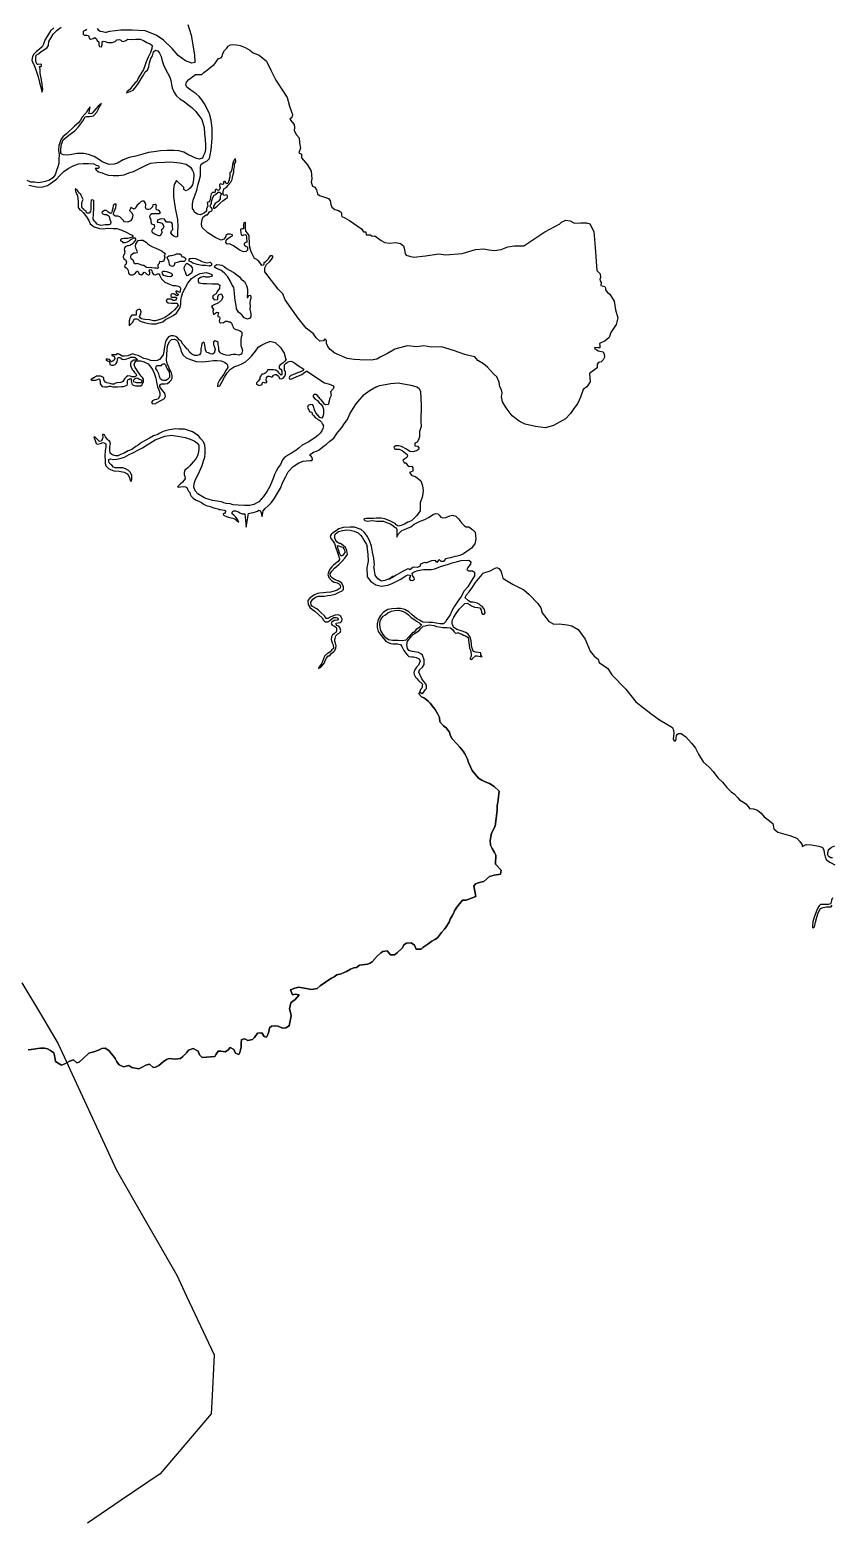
# Model space of a CAD drawing. Extents: x 283583 to 658922, y 889284 to 1241133.
# Drawn here: x 367761 to 376217, y 1097764 to 1113501 of the extents above; entities that cross this region are included whole.
import ezdxf

# ---------------------------------------------------------------- set-up
doc = ezdxf.new("R2010")
doc.units = 0
doc.header["$MEASUREMENT"] = 0
for name, color, linetype in [('138 kV', 174, 'Continuous'), ('GUANACASTE', 7, 'Continuous'), ('PUNTARENAS', 7, 'Continuous')]:
    doc.layers.add(name, color=color, linetype=linetype)

msp = doc.modelspace()

# ---------------------------------------------------------------- linework, layer by layer
at = {"layer": '138 kV'}
msp.add_lwpolyline([(367675, 1103459), (367882, 1103112), (368058, 1102816), (368546, 1101757), (368669, 1101491), (368824, 1101221), (369005, 1100906), (369309, 1100376), (369413, 1100157), (369705, 1099539), (369679, 1099039), (369670, 1098915), (369133, 1098284), (368724, 1098007), (368368, 1097763)], dxfattribs=at)
at = {"layer": 'GUANACASTE', "color": 241, "ltscale": 0.8}
for points in [[(368363, 1113506), (368346, 1113496), (368327, 1113489), (368321, 1113479), (368321, 1113455), (368334, 1113447), (368363, 1113447), (368378, 1113443), (368384, 1113430), (368386, 1113413), (368399, 1113405), (368427, 1113411), (368444, 1113421), (368454, 1113415), (368463, 1113407), (368465, 1113392), (368475, 1113381), (368484, 1113379), (368488, 1113368), (368488, 1113339), (368494, 1113326), (368516, 1113324), (368522, 1113345), (368524, 1113375), (368532, 1113383), (368554, 1113379), (368583, 1113370), (368611, 1113370), (368630, 1113368), (368660, 1113379), (368676, 1113396), (368706, 1113400), (368719, 1113392), (368729, 1113383), (368746, 1113379), (368772, 1113391), (368793, 1113404), (368833, 1113400), (368873, 1113404), (368907, 1113404), (368923, 1113405), (368957, 1113390), (368995, 1113367), (369033, 1113352), (369050, 1113337), (369048, 1113306), (369031, 1113263), (369008, 1113215), (368986, 1113166), (368972, 1113121), (368959, 1113085), (368931, 1113037), (368904, 1112992), (368887, 1112958), (368866, 1112939), (368832, 1112899), (368813, 1112874), (368785, 1112853), (368781, 1112838), (368817, 1112851), (368849, 1112865), (368882, 1112903), (368912, 1112950), (368938, 1112992), (368959, 1113024), (368976, 1113058), (369001, 1113077), (369016, 1113111), (369022, 1113153), (369037, 1113198), (369052, 1113229), (369065, 1113269), (369086, 1113286), (369109, 1113280), (369128, 1113255), (369143, 1113221), (369154, 1113176), (369168, 1113132), (369192, 1113089), (369213, 1113049), (369236, 1113003), (369247, 1112967), (369253, 1112924), (369259, 1112890), (369278, 1112850), (369304, 1112810), (369340, 1112774), (369388, 1112746), (369426, 1112715), (369469, 1112683), (369507, 1112645), (369543, 1112598), (369572, 1112558), (369599, 1112474), (369603, 1112406), (369609, 1112347), (369613, 1112290), (369611, 1112245), (369605, 1112205), (369592, 1112176), (369579, 1112148), (369547, 1112140), (369516, 1112144), (369480, 1112165), (369425, 1112188), (369385, 1112214), (369330, 1112225), (369277, 1112229), (369209, 1112229), (369139, 1112227), (369067, 1112216), (369012, 1112208), (368953, 1112191), (368876, 1112172), (368807, 1112155), (368745, 1112132), (368686, 1112098), (368650, 1112085), (368595, 1112083), (368569, 1112092), (368524, 1112110), (368496, 1112131), (368437, 1112167), (368380, 1112188), (368329, 1112197), (368257, 1112197), (368204, 1112189), (368156, 1112182), (368113, 1112184), (368086, 1112199), (368086, 1112244), (368094, 1112297), (368113, 1112341), (368173, 1112390), (368234, 1112436), (368274, 1112478), (368315, 1112536), (368344, 1112584), (368357, 1112588), (368389, 1112588), (368431, 1112597), (368465, 1112635), (368493, 1112682), (368516, 1112724), (368480, 1112698), (368455, 1112669), (368435, 1112643), (368419, 1112624), (368402, 1112618), (368383, 1112620), (368391, 1112648), (368397, 1112692), (368368, 1112656), (368357, 1112631), (368340, 1112612), (368313, 1112580), (368296, 1112550), (368272, 1112523), (368230, 1112487), (368152, 1112409), (368107, 1112373), (368086, 1112341), (368073, 1112301), (368065, 1112282), (368063, 1112233), (368069, 1112187), (368065, 1112140), (368065, 1112093), (368056, 1112057), (368043, 1112019), (368027, 1111974), (368004, 1111942), (367968, 1111919), (367921, 1111904), (367892, 1111896), (367856, 1111889), (367809, 1111896), (367771, 1111898), (367733, 1111913)], [(368012, 1113523), (367980, 1113492), (367948, 1113437), (367923, 1113399), (367906, 1113352), (367891, 1113322), (367863, 1113297), (367830, 1113272), (367804, 1113244), (367787, 1113221), (367781, 1113183), (367790, 1113163), (367809, 1113120), (367826, 1113070), (367849, 1113006), (367864, 1112947), (367879, 1112885), (367892, 1112845), (367898, 1112873), (367892, 1112928), (367885, 1112974), (367871, 1113046), (367871, 1113086), (367864, 1113114), (367879, 1113114), (367883, 1113127), (367883, 1113137), (367873, 1113139), (367850, 1113137), (367837, 1113137), (367828, 1113158), (367824, 1113180), (367824, 1113209), (367826, 1113235), (367852, 1113249), (367881, 1113273), (367915, 1113294), (367943, 1113317), (367956, 1113338), (367962, 1113378), (367981, 1113414), (368007, 1113455), (368047, 1113497), (368091, 1113531)], [(369427, 1113559), (369461, 1113445), (369495, 1113237), (369501, 1113157), (369469, 1113151), (369401, 1113174), (369323, 1113233), (369262, 1113305), (369169, 1113394), (369092, 1113447), (368975, 1113492), (368840, 1113499), (368721, 1113499), (368601, 1113484), (368563, 1113472), (368555, 1113475), (368525, 1113482), (368502, 1113484), (368489, 1113494), (368474, 1113516)], [(367750, 1111864), (367799, 1111855), (367847, 1111845), (367898, 1111847), (367947, 1111862), (367979, 1111883), (368002, 1111900), (368044, 1111931), (368072, 1111963), (368118, 1112010), (368165, 1112039), (368216, 1112069), (368273, 1112088), (368324, 1112094), (368379, 1112094), (368436, 1112088), (368459, 1112075), (368483, 1112067), (368490, 1112053), (368488, 1112049), (368486, 1112040), (368462, 1112042), (368450, 1112042), (368460, 1112025), (368484, 1112004), (368524, 1111993), (368553, 1111981), (368589, 1111970), (368640, 1111968), (368700, 1111968), (368755, 1111974), (368805, 1111993), (368854, 1112010), (368894, 1112029), (368939, 1112052), (368985, 1112076), (369032, 1112095), (369098, 1112105), (369184, 1112107), (369246, 1112111), (369343, 1112101), (369409, 1112086), (369453, 1112054), (369476, 1112018), (369485, 1111999), (369489, 1111965), (369487, 1111921), (369476, 1111868), (369455, 1111838), (369440, 1111825), (369433, 1111818), (369407, 1111805), (369382, 1111820), (369382, 1111839), (369308, 1111913), (369283, 1111871), (369275, 1111824), (369276, 1111740), (369291, 1111621), (369316, 1111503), (369322, 1111426), (369318, 1111374), (369318, 1111323), (369301, 1111316), (369280, 1111328), (369261, 1111340), (369248, 1111363), (369253, 1111382), (369267, 1111397), (369265, 1111431), (369263, 1111452), (369253, 1111471), (369240, 1111475), (369202, 1111473), (369181, 1111507), (369149, 1111511), (369111, 1111499), (369102, 1111475), (369130, 1111471), (369151, 1111465), (369166, 1111448), (369174, 1111427), (369162, 1111403), (369145, 1111389), (369157, 1111369), (369134, 1111331), (369121, 1111331), (369092, 1111342), (369077, 1111350), (369060, 1111359), (369049, 1111370), (369049, 1111389), (369058, 1111406), (369071, 1111416), (369077, 1111429), (369075, 1111446), (369064, 1111448), (369045, 1111452), (369041, 1111475), (369041, 1111497), (369030, 1111522), (369024, 1111539), (369035, 1111558), (369047, 1111566), (369124, 1111566), (369136, 1111577), (369128, 1111590), (369113, 1111600), (369098, 1111605), (369092, 1111613), (369092, 1111636), (369096, 1111649), (369090, 1111662), (369077, 1111662), (369058, 1111657), (369054, 1111636), (369039, 1111624), (369028, 1111611), (369014, 1111609), (369001, 1111607), (368988, 1111611), (368980, 1111632), (368982, 1111655), (368982, 1111668), (368973, 1111685), (368965, 1111696), (368948, 1111696), (368935, 1111691), (368914, 1111670), (368893, 1111653), (368880, 1111636), (368870, 1111622), (368861, 1111613), (368840, 1111624), (368825, 1111628), (368821, 1111620), (368812, 1111598), (368831, 1111575), (368846, 1111552), (368842, 1111526), (368836, 1111505), (368823, 1111488), (368793, 1111476), (368759, 1111480), (368749, 1111493), (368723, 1111516), (368709, 1111531), (368687, 1111539), (368662, 1111539), (368647, 1111548), (368641, 1111558), (368649, 1111586), (368660, 1111611), (368666, 1111628), (368669, 1111651), (368669, 1111666), (368658, 1111666), (368639, 1111649), (368637, 1111624), (368628, 1111599), (368624, 1111584), (368622, 1111569), (368609, 1111567), (368594, 1111575), (368584, 1111584), (368567, 1111597), (368546, 1111597), (368520, 1111580), (368524, 1111565), (368546, 1111556), (368569, 1111556), (368586, 1111546), (368596, 1111535), (368605, 1111503), (368615, 1111478), (368609, 1111453), (368594, 1111448), (368573, 1111448), (368554, 1111446), (368533, 1111442), (368507, 1111438), (368469, 1111453), (368455, 1111470), (368442, 1111487), (368429, 1111508), (368434, 1111618), (368434, 1111698), (368423, 1111709), (368408, 1111707), (368404, 1111671), (368402, 1111639), (368404, 1111609), (368400, 1111586), (368387, 1111571), (368364, 1111569), (368353, 1111582), (368349, 1111590), (368340, 1111597), (368330, 1111609), (368317, 1111620), (368309, 1111635), (368309, 1111667), (368313, 1111694), (368321, 1111713), (368313, 1111734), (368302, 1111756), (368298, 1111768), (368274, 1111788), (368265, 1111805), (368246, 1111822), (368240, 1111827), (368244, 1111786), (368263, 1111757), (368267, 1111723), (368270, 1111691), (368269, 1111630), (368286, 1111604), (368303, 1111598), (368324, 1111575), (368358, 1111530), (368384, 1111494), (368398, 1111456), (368439, 1111424), (368494, 1111407), (368534, 1111405), (368583, 1111413), (368640, 1111409), (368676, 1111409), (368729, 1111392), (368784, 1111367), (368815, 1111350), (368840, 1111338), (368846, 1111327), (368842, 1111317), (368791, 1111304), (368772, 1111302), (368753, 1111304), (368738, 1111298), (368725, 1111298), (368715, 1111289), (368717, 1111279), (368736, 1111270), (368738, 1111262), (368766, 1111260), (368789, 1111266), (368804, 1111275), (368810, 1111283), (368829, 1111296), (368846, 1111302), (368854, 1111310), (368867, 1111310), (368874, 1111300), (368874, 1111285), (368857, 1111264), (368848, 1111251), (368833, 1111241), (368816, 1111230), (368801, 1111224), (368789, 1111224), (368776, 1111217), (368770, 1111217), (368757, 1111205), (368755, 1111188), (368761, 1111162), (368759, 1111148), (368757, 1111139), (368746, 1111126), (368744, 1111109), (368751, 1111090), (368772, 1111073), (368778, 1111052), (368774, 1111029), (368761, 1111021), (368759, 1111006), (368786, 1110987), (368796, 1110967), (368802, 1110945), (368809, 1110926), (368821, 1110918), (368847, 1110920), (368868, 1110930), (368885, 1110952), (368887, 1110958), (368900, 1110958), (368912, 1110928), (368934, 1110920), (368950, 1110930), (368967, 1110947), (368980, 1110941), (368995, 1110926), (369006, 1110920), (369016, 1110918), (369022, 1110922), (369025, 1110930), (369025, 1110943), (369020, 1110962), (369025, 1110971), (369037, 1110975), (369048, 1110964), (369050, 1110943), (369065, 1110922), (369084, 1110920), (369101, 1110928), (369107, 1110934), (369120, 1110930), (369130, 1110913), (369149, 1110877), (369173, 1110852), (369183, 1110843), (369234, 1110820), (369268, 1110809), (369295, 1110807), (369310, 1110803), (369336, 1110797), (369344, 1110786), (369350, 1110771), (369346, 1110748), (369342, 1110733), (369327, 1110742), (369314, 1110746), (369300, 1110746), (369304, 1110731), (369319, 1110720), (369323, 1110714), (369319, 1110701), (369310, 1110699), (369301, 1110705), (369286, 1110715), (369275, 1110719), (369263, 1110719), (369254, 1110715), (369246, 1110709), (369246, 1110690), (369258, 1110686), (369298, 1110686), (369305, 1110677), (369305, 1110669), (369296, 1110654), (369286, 1110650), (369271, 1110650), (369250, 1110662), (369207, 1110662), (369201, 1110652), (369197, 1110641), (369218, 1110624), (369252, 1110622), (369290, 1110620), (369309, 1110620), (369322, 1110607), (369324, 1110595), (369311, 1110578), (369284, 1110550), (369252, 1110523), (369224, 1110499), (369184, 1110470), (369152, 1110455), (369120, 1110444), (369084, 1110436), (369065, 1110434), (369021, 1110444), (368974, 1110449), (368938, 1110457), (368928, 1110462), (368915, 1110481), (368922, 1110498), (368931, 1110508), (368931, 1110508), (368932, 1110511), (368934, 1110529), (368928, 1110550), (368913, 1110557), (368909, 1110556), (368909, 1110555), (368909, 1110556), (368894, 1110550), (368881, 1110538), (368881, 1110517), (368883, 1110495), (368850, 1110495), (368835, 1110493), (368818, 1110474), (368814, 1110460), (368807, 1110434), (368809, 1110404), (368807, 1110383), (368824, 1110398), (368843, 1110417), (368858, 1110443), (368862, 1110451), (368871, 1110455), (368888, 1110455), (368900, 1110451), (368913, 1110438), (368934, 1110428), (368968, 1110419), (369015, 1110406), (369042, 1110402), (369091, 1110402), (369123, 1110413), (369161, 1110423), (369192, 1110449), (369241, 1110472), (369271, 1110491), (369305, 1110516), (369324, 1110544), (369345, 1110575), (369351, 1110609), (369353, 1110647), (369360, 1110688), (369373, 1110732), (369396, 1110779), (369426, 1110832), (369466, 1110880), (369506, 1110910), (369555, 1110935), (369620, 1110944), (369655, 1110934), (369679, 1110923), (369681, 1110904), (369647, 1110896), (369617, 1110896), (369595, 1110902), (369560, 1110892), (369536, 1110873), (369533, 1110854), (369543, 1110837), (369583, 1110828), (369626, 1110830), (369683, 1110826), (369717, 1110826), (369742, 1110824), (369763, 1110811), (369759, 1110777), (369738, 1110752), (369725, 1110720), (369693, 1110703), (369685, 1110682), (369704, 1110657), (369742, 1110661), (369742, 1110688), (369753, 1110712), (369779, 1110718), (369793, 1110686), (369782, 1110654), (369748, 1110623), (369695, 1110599), (369674, 1110585), (369695, 1110555), (369690, 1110532), (369697, 1110500), (369721, 1110519), (369735, 1110527), (369750, 1110521), (369742, 1110494), (369742, 1110481), (369761, 1110477), (369763, 1110462), (369758, 1110445), (369758, 1110442), (369757, 1110434), (369759, 1110420), (369771, 1110415), (369801, 1110419), (369824, 1110430), (369841, 1110430), (369856, 1110426), (369871, 1110424), (369881, 1110417), (369890, 1110405), (369892, 1110392), (369900, 1110377), (369905, 1110364), (369919, 1110352), (369932, 1110345), (369949, 1110339), (369977, 1110330), (369991, 1110320), (369996, 1110307), (369996, 1110282), (369987, 1110263), (369985, 1110239), (369985, 1110174), (369996, 1110146), (370002, 1110121), (369995, 1110095), (369987, 1110083), (369962, 1110072), (369930, 1110081), (369904, 1110081), (369879, 1110076), (369860, 1110070), (369830, 1110074), (369805, 1110081), (369777, 1110091), (369767, 1110100), (369754, 1110121), (369752, 1110155), (369748, 1110168), (369744, 1110189), (369744, 1110208), (369731, 1110218), (369714, 1110223), (369697, 1110214), (369695, 1110187), (369708, 1110159), (369714, 1110132), (369705, 1110094), (369686, 1110085), (369665, 1110087), (369642, 1110096), (369627, 1110102), (369612, 1110125), (369610, 1110157), (369606, 1110180), (369600, 1110199), (369587, 1110210), (369572, 1110197), (369570, 1110172), (369564, 1110142), (369564, 1110108), (369559, 1110094), (369549, 1110077), (369525, 1110068), (369496, 1110070), (369468, 1110083), (369443, 1110104), (369428, 1110132), (369415, 1110140), (369394, 1110168), (369373, 1110189), (369354, 1110219), (369335, 1110236), (369320, 1110253), (369299, 1110270), (369274, 1110278), (369248, 1110276), (369221, 1110268), (369204, 1110240), (369191, 1110217), (369181, 1110162), (369172, 1110113), (369166, 1110075), (369127, 1110028), (369104, 1110018), (369077, 1110014), (369036, 1110018), (368996, 1110031), (368962, 1110039), (368924, 1110060), (368903, 1110069), (368869, 1110075), (368852, 1110082), (368844, 1110086), (368818, 1110075), (368793, 1110067), (368759, 1110063), (368732, 1110063), (368706, 1110080), (368691, 1110088), (368679, 1110086), (368670, 1110075), (368649, 1110078), (368635, 1110077), (368625, 1110079), (368625, 1110070), (368646, 1110062), (368654, 1110055), (368656, 1110038), (368650, 1110026), (368642, 1110015), (368631, 1110009), (368623, 1110002), (368614, 1110011), (368601, 1110026), (368582, 1110032), (368576, 1110032), (368565, 1110030), (368561, 1110024), (368570, 1110019), (368580, 1110015), (368595, 1110005), (368601, 1110000), (368604, 1109990), (368603, 1109975), (368623, 1109966), (368639, 1109969), (368661, 1109973), (368671, 1109985), (368682, 1110004), (368686, 1110024), (368686, 1110038), (368695, 1110049), (368705, 1110049), (368716, 1110045), (368724, 1110036), (368733, 1110030), (368756, 1110028), (368783, 1110034), (368800, 1110040), (368815, 1110045), (368822, 1110051), (368860, 1110051), (368872, 1110049), (368889, 1110036), (368891, 1110023), (368875, 1110021), (368855, 1110019), (368839, 1110009), (368826, 1109998), (368822, 1109983), (368822, 1109964), (368828, 1109945), (368838, 1109922), (368849, 1109913), (368864, 1109890), (368881, 1109873), (368885, 1109860), (368879, 1109850), (368862, 1109846), (368836, 1109846), (368821, 1109850), (368792, 1109854), (368777, 1109841), (368758, 1109822), (368741, 1109797), (368720, 1109784), (368677, 1109780), (368658, 1109776), (368650, 1109767), (368629, 1109767), (368608, 1109774), (368591, 1109778), (368572, 1109780), (368557, 1109789), (368546, 1109801), (368542, 1109808), (368542, 1109827), (368536, 1109839), (368523, 1109846), (368510, 1109850), (368464, 1109850), (368451, 1109846), (368434, 1109833), (368419, 1109823), (368402, 1109821), (368411, 1109810), (368438, 1109808), (368451, 1109808), (368472, 1109816), (368482, 1109819), (368490, 1109822), (368496, 1109819), (368501, 1109800), (368503, 1109771), (368509, 1109760), (368524, 1109743), (368551, 1109739), (368579, 1109741), (368596, 1109745), (368611, 1109745), (368634, 1109741), (368683, 1109741), (368725, 1109743), (368748, 1109743), (368786, 1109756), (368791, 1109770), (368791, 1109798), (368795, 1109813), (368806, 1109821), (368818, 1109828), (368827, 1109823), (368827, 1109800), (368837, 1109770), (368848, 1109756), (368873, 1109751), (368930, 1109751), (368943, 1109760), (368949, 1109775), (368958, 1109789), (368958, 1109819), (368949, 1109836), (368933, 1109853), (368914, 1109880), (368899, 1109902), (368890, 1109919), (368871, 1109942), (368861, 1109972), (368867, 1109997), (368882, 1110014), (368928, 1110014), (368967, 1110003), (369009, 1109980), (369036, 1109948), (369053, 1109923), (369072, 1109885), (369087, 1109829), (369096, 1109789), (369106, 1109741), (369119, 1109707), (369129, 1109677), (369129, 1109645), (369114, 1109614), (369097, 1109605), (369076, 1109601), (369053, 1109592), (369042, 1109573), (369053, 1109561), (369089, 1109563), (369097, 1109569), (369150, 1109599), (369180, 1109616), (369191, 1109637), (369182, 1109673), (369163, 1109696), (369150, 1109715), (369140, 1109726), (369129, 1109741), (369131, 1109760), (369148, 1109770), (369184, 1109770), (369210, 1109774), (369231, 1109791), (369250, 1109810), (369261, 1109829), (369261, 1109857), (369252, 1109886), (369235, 1109920), (369221, 1109952), (369208, 1109986), (369201, 1110019), (369203, 1110076), (369207, 1110135), (369215, 1110182), (369235, 1110222), (369254, 1110239), (369281, 1110241), (369302, 1110235), (369321, 1110216), (369336, 1110177), (369349, 1110144), (369355, 1110110), (369376, 1110072), (369408, 1110046), (369463, 1110023), (369514, 1110008), (369582, 1110004), (369645, 1110010), (369698, 1110018), (369734, 1110016), (369778, 1110014), (369814, 1109999), (369836, 1109980), (369844, 1109967), (369848, 1109942), (369827, 1109912), (369804, 1109872), (369787, 1109849), (369761, 1109811), (369742, 1109773), (369740, 1109743), (369763, 1109749), (369785, 1109788), (369812, 1109840), (369842, 1109887), (369876, 1109927), (369916, 1109955), (369958, 1109963), (370001, 1109984), (370035, 1110003), (370064, 1110031), (370096, 1110062), (370126, 1110098), (370151, 1110130), (370168, 1110156), (370202, 1110179), (370251, 1110202), (370289, 1110217), (370290, 1110219), (370347, 1110205), (370402, 1110154), (370440, 1110095), (370457, 1110028), (370462, 1110026), (370449, 1110011), (370426, 1109990), (370399, 1109971), (370388, 1109956), (370390, 1109937), (370407, 1109925), (370416, 1109908), (370418, 1109891), (370418, 1109872), (370409, 1109863), (370396, 1109876), (370377, 1109899), (370352, 1109916), (370329, 1109918), (370280, 1109918), (370272, 1109927), (370265, 1109916), (370255, 1109895), (370236, 1109880), (370221, 1109872), (370204, 1109872), (370197, 1109859), (370183, 1109840), (370183, 1109823), (370166, 1109798), (370149, 1109781), (370149, 1109766), (370170, 1109758), (370178, 1109755), (370208, 1109764), (370210, 1109777), (370221, 1109787), (370229, 1109785), (370248, 1109783), (370263, 1109787), (370252, 1109806), (370255, 1109842), (370269, 1109851), (370282, 1109851), (370305, 1109844), (370318, 1109844), (370329, 1109861), (370346, 1109870), (370360, 1109870), (370382, 1109851), (370392, 1109827), (370413, 1109823), (370432, 1109829), (370449, 1109850), (370454, 1109872), (370456, 1109895), (370443, 1109920), (370445, 1109946), (370445, 1109971), (370462, 1109988), (370477, 1110001), (370494, 1110007), (370511, 1110009), (370538, 1109999), (370583, 1109969), (370650, 1109924), (370640, 1109910), (370612, 1109897), (370581, 1109888), (370557, 1109878), (370532, 1109867), (370511, 1109857), (370498, 1109844), (370494, 1109833), (370496, 1109825), (370513, 1109819), (370566, 1109844), (370627, 1109871), (370659, 1109895), (370676, 1109905), (370679, 1109906), (370729, 1109873), (370826, 1109805), (370866, 1109780), (370919, 1109767), (370962, 1109751), (370966, 1109738), (370959, 1109717), (370930, 1109687), (370936, 1109647), (370918, 1109614), (370915, 1109588), (370908, 1109564), (370910, 1109557), (370906, 1109554), (370881, 1109549), (370868, 1109556), (370853, 1109577), (370830, 1109602), (370820, 1109613), (370805, 1109632), (370792, 1109647), (370775, 1109658), (370756, 1109658), (370748, 1109649), (370748, 1109634), (370769, 1109609), (370791, 1109595), (370810, 1109572), (370825, 1109559), (370844, 1109536), (370854, 1109504), (370856, 1109457), (370850, 1109426), (370837, 1109409), (370818, 1109415), (370797, 1109441), (370774, 1109466), (370761, 1109498), (370751, 1109532), (370742, 1109549), (370717, 1109553), (370694, 1109544), (370687, 1109525), (370698, 1109500), (370713, 1109477), (370734, 1109472), (370738, 1109451), (370749, 1109436), (370770, 1109413), (370795, 1109398), (370816, 1109383), (370833, 1109366), (370846, 1109347), (370854, 1109328), (370850, 1109301), (370839, 1109275), (370822, 1109250), (370795, 1109227), (370763, 1109201), (370693, 1109157), (370632, 1109123), (370598, 1109098), (370564, 1109068), (370517, 1109039), (370486, 1109022), (370443, 1108994), (370424, 1108969), (370401, 1108922), (370378, 1108888), (370358, 1108850), (370339, 1108816), (370327, 1108785), (370315, 1108748), (370290, 1108688), (370262, 1108640), (370224, 1108585), (370200, 1108557), (370173, 1108526), (370122, 1108498), (370081, 1108489), (370022, 1108487), (369958, 1108493), (369905, 1108497), (369871, 1108506), (369829, 1108510), (369804, 1108518), (369782, 1108529), (369736, 1108535), (369685, 1108542), (369641, 1108555), (369614, 1108564), (369595, 1108573), (369559, 1108594), (369532, 1108611), (369504, 1108643), (369489, 1108683), (369494, 1108721), (369506, 1108761), (369534, 1108816), (369576, 1108911), (369591, 1108958), (369604, 1108998), (369608, 1109040), (369610, 1109085), (369605, 1109126), (369590, 1109158), (369563, 1109192), (369542, 1109219), (369514, 1109241), (369476, 1109266), (369389, 1109292), (369330, 1109294), (369296, 1109296), (369252, 1109290), (369216, 1109281), (369165, 1109268), (369125, 1109249), (369110, 1109237), (369065, 1109222), (369021, 1109199), (368976, 1109173), (368936, 1109152), (368904, 1109125), (368877, 1109110), (368834, 1109080), (368796, 1109066), (368754, 1109040), (368716, 1109027), (368690, 1109013), (368664, 1109012), (368649, 1109014), (368626, 1109027), (368607, 1109041), (368605, 1109077), (368605, 1109109), (368611, 1109137), (368603, 1109164), (368590, 1109173), (368577, 1109187), (368558, 1109211), (368546, 1109232), (368537, 1109238), (368527, 1109238), (368529, 1109213), (368527, 1109192), (368512, 1109166), (368495, 1109164), (368478, 1109179), (368448, 1109209), (368436, 1109209), (368446, 1109185), (368452, 1109164), (368461, 1109141), (368474, 1109135), (368507, 1109143), (368535, 1109151), (368552, 1109147), (368563, 1109137), (368560, 1109105), (368554, 1109067), (368552, 1109012), (368554, 1108965), (368554, 1108931), (368560, 1108908), (368594, 1108874), (368647, 1108855), (368702, 1108849), (368755, 1108840), (368785, 1108823), (368801, 1108806), (368810, 1108779), (368820, 1108749), (368827, 1108741), (368837, 1108766), (368835, 1108804), (368821, 1108838), (368801, 1108859), (368770, 1108874), (368740, 1108885), (368702, 1108887), (368683, 1108885), (368660, 1108887), (368641, 1108893), (368624, 1108912), (368615, 1108919), (368596, 1108938), (368592, 1108961), (368592, 1108974), (368611, 1108980), (368641, 1108974), (368679, 1108978), (368723, 1108988), (368757, 1108999), (368806, 1109026), (368852, 1109047), (368899, 1109073), (368948, 1109098), (368996, 1109128), (369081, 1109179), (369183, 1109221), (369251, 1109229), (369320, 1109221), (369397, 1109206), (369450, 1109189), (369494, 1109170), (369521, 1109148), (369541, 1109123), (369543, 1109091), (369538, 1109049), (369528, 1109013), (369509, 1108981), (369485, 1108952), (369462, 1108924), (369447, 1108905), (369426, 1108886), (369409, 1108873), (369394, 1108861), (369386, 1108837), (369386, 1108816), (369394, 1108795), (369396, 1108772), (369384, 1108751), (369369, 1108736), (369345, 1108715), (369318, 1108687), (369324, 1108683), (369350, 1108685), (369383, 1108689), (369400, 1108687), (369415, 1108677), (369424, 1108662), (369434, 1108641), (369447, 1108626), (369451, 1108607), (369462, 1108588), (369481, 1108566), (369508, 1108549), (369548, 1108532), (369570, 1108520), (369589, 1108505), (369620, 1108488), (369661, 1108477), (369680, 1108471), (369709, 1108462), (369741, 1108452), (369756, 1108448), (369765, 1108447), (369787, 1108444), (369808, 1108438), (369823, 1108432), (369820, 1108408), (369808, 1108404), (369799, 1108400), (369801, 1108387), (369833, 1108372), (369865, 1108362), (369899, 1108355), (369922, 1108349), (369943, 1108330), (369962, 1108313), (369945, 1108347), (369930, 1108366), (369907, 1108389), (369892, 1108402), (369892, 1108419), (369907, 1108434), (369928, 1108432), (369954, 1108425), (369975, 1108410), (369998, 1108402), (370028, 1108400), (370039, 1108261), (370064, 1108404), (370140, 1108423), (370161, 1108429), (370174, 1108438), (370189, 1108436), (370199, 1108412), (370201, 1108395), (370210, 1108374), (370218, 1108412), (370220, 1108433), (370240, 1108457), (370273, 1108486), (370309, 1108520), (370341, 1108567), (370371, 1108617), (370401, 1108672), (370428, 1108736), (370460, 1108793), (370485, 1108844), (370536, 1108899), (370596, 1108937), (370642, 1108956), (370673, 1108961), (370713, 1108963), (370732, 1108963), (370739, 1108974), (370736, 1108993), (370724, 1109008), (370713, 1109014), (370724, 1109033), (370753, 1109054), (370781, 1109063), (370811, 1109075), (370849, 1109107), (370887, 1109135), (370921, 1109166), (370963, 1109200), (370995, 1109247), (371027, 1109287), (371050, 1109310), (371075, 1109348), (371107, 1109395), (371135, 1109454), (371167, 1109511), (371201, 1109560), (371239, 1109606), (371264, 1109634), (371284, 1109658), (371338, 1109698), (371353, 1109708), (371416, 1109739), (371446, 1109752), (371567, 1109775), (371641, 1109780), (371776, 1109756), (371840, 1109739), (371865, 1109720), (371878, 1109690), (371884, 1109544), (371882, 1109379), (371884, 1109320), (371869, 1109269), (371869, 1109214), (371856, 1109182), (371842, 1109155), (371820, 1109146), (371818, 1109117), (371846, 1109113), (371861, 1109098), (371858, 1109079), (371837, 1109066), (371797, 1109053), (371765, 1109058), (371731, 1109081), (371679, 1109111), (371651, 1109119), (371617, 1109117), (371598, 1109102), (371607, 1109083), (371653, 1109083), (371685, 1109068), (371721, 1109041), (371738, 1109026), (371742, 1109007), (371734, 1108994), (371693, 1108967), (371706, 1108939), (371725, 1108939), (371736, 1108916), (371757, 1108899), (371785, 1108902), (371797, 1108886), (371797, 1108852), (371763, 1108835), (371788, 1108804), (371824, 1108793), (371882, 1108747), (371898, 1108695), (371905, 1108647), (371898, 1108587), (371876, 1108518), (371873, 1108463), (371875, 1108431), (371841, 1108384), (371784, 1108328), (371746, 1108312), (371710, 1108291), (371676, 1108279), (371657, 1108274), (371644, 1108272), (371623, 1108285), (371610, 1108300), (371576, 1108315), (371555, 1108327), (371525, 1108336), (371502, 1108347), (371464, 1108355), (371411, 1108355), (371382, 1108353), (371356, 1108353), (371331, 1108351), (371305, 1108351), (371288, 1108349), (371282, 1108340), (371293, 1108330), (371320, 1108323), (371369, 1108330), (371418, 1108325), (371453, 1108323), (371489, 1108323), (371521, 1108311), (371561, 1108294), (371589, 1108274), (371612, 1108258), (371623, 1108253), (371629, 1108234), (371629, 1108217), (371627, 1108175), (371629, 1108154), (371646, 1108190), (371680, 1108224), (371735, 1108247), (371775, 1108264), (371811, 1108291), (371873, 1108325), (371923, 1108342), (371964, 1108361), (372010, 1108395), (372036, 1108405), (372059, 1108401), (372074, 1108388), (372093, 1108367), (372112, 1108357), (372146, 1108361), (372186, 1108378), (372214, 1108388), (372252, 1108375), (372279, 1108349), (372311, 1108306), (372338, 1108278), (372357, 1108263), (372389, 1108263), (372431, 1108233), (372453, 1108206), (372461, 1108136), (372450, 1108083), (372416, 1108039), (372330, 1107980), (372291, 1107961), (372264, 1107956), (372239, 1107952), (372196, 1107937), (372143, 1107925), (372120, 1107897), (372095, 1107897), (372079, 1107916), (372067, 1107914), (372050, 1107887), (372037, 1107910), (371993, 1107904), (371949, 1107888), (371937, 1107886), (371936, 1107885), (371921, 1107889), (371879, 1107872), (371872, 1107847), (371843, 1107834), (371815, 1107838), (371798, 1107834), (371764, 1107811), (371756, 1107821), (371739, 1107819), (371696, 1107796), (371620, 1107754), (371582, 1107730), (371554, 1107716), (371590, 1107744), (371553, 1107717), (371541, 1107711), (371502, 1107699), (371468, 1107690), (371428, 1107716), (371402, 1107754), (371389, 1107827), (371386, 1107845), (371394, 1107860), (371385, 1107932), (371373, 1107997), (371362, 1108061), (371345, 1108110), (371320, 1108163), (371286, 1108207), (371252, 1108235), (371182, 1108260), (371134, 1108260), (371064, 1108258), (371019, 1108243), (370990, 1108220), (370960, 1108203), (370935, 1108182), (370926, 1108167), (370933, 1108142), (370952, 1108121), (370971, 1108087), (370985, 1108044), (371002, 1107993), (371019, 1107951), (371023, 1107921), (371011, 1107898), (370983, 1107877), (370962, 1107860), (370943, 1107841), (370922, 1107818), (370911, 1107792), (370900, 1107763), (370911, 1107729), (370939, 1107697), (370968, 1107680), (371004, 1107672), (371025, 1107659), (371036, 1107640), (371032, 1107617), (370998, 1107598), (370968, 1107585), (370928, 1107574), (370885, 1107570), (370854, 1107568), (370813, 1107564), (370791, 1107561), (370760, 1107548), (370732, 1107529), (370707, 1107510), (370692, 1107487), (370694, 1107447), (370715, 1107410), (370764, 1107374), (370808, 1107338), (370840, 1107305), (370857, 1107279), (370865, 1107269), (370878, 1107264), (370901, 1107262), (370924, 1107275), (370943, 1107294), (370965, 1107307), (370990, 1107307), (371007, 1107300), (371011, 1107290), (371005, 1107279), (370979, 1107277), (370967, 1107275), (370943, 1107260), (370937, 1107245), (370946, 1107228), (370965, 1107220), (370986, 1107207), (370992, 1107199), (370994, 1107182), (370994, 1107169), (370990, 1107154), (370979, 1107146), (370967, 1107137), (370952, 1107125), (370939, 1107105), (370935, 1107076), (370947, 1107040), (370956, 1107019), (370960, 1106983), (370943, 1106966), (370926, 1106945), (370903, 1106930), (370888, 1106923), (370867, 1106900), (370854, 1106871), (370844, 1106845), (370835, 1106820), (370820, 1106803), (370808, 1106780), (370803, 1106771), (370829, 1106784), (370850, 1106809), (370865, 1106832), (370873, 1106856), (370886, 1106881), (370905, 1106904), (370920, 1106906), (370941, 1106928), (370964, 1106949), (370975, 1106961), (370986, 1106985), (370988, 1107008), (370983, 1107038), (370975, 1107055), (370975, 1107076), (370978, 1107087), (370987, 1107115), (371008, 1107136), (371031, 1107151), (371038, 1107172), (371029, 1107204), (371019, 1107217), (370997, 1107225), (370989, 1107233), (370984, 1107241), (370988, 1107247), (371030, 1107256), (371049, 1107268), (371051, 1107290), (371047, 1107304), (371039, 1107323), (371013, 1107336), (370977, 1107334), (370950, 1107323), (370927, 1107313), (370916, 1107304), (370901, 1107296), (370884, 1107296), (370867, 1107326), (370827, 1107360), (370803, 1107384), (370784, 1107399), (370739, 1107424), (370727, 1107443), (370722, 1107471), (370744, 1107503), (370773, 1107522), (370803, 1107534), (370862, 1107532), (370900, 1107541), (370932, 1107543), (370979, 1107555), (371021, 1107576), (371053, 1107591), (371068, 1107602), (371065, 1107636), (371044, 1107674), (371010, 1107695), (370985, 1107703), (370951, 1107723), (370931, 1107745), (370927, 1107768), (370944, 1107798), (370971, 1107829), (371018, 1107867), (371054, 1107903), (371082, 1107935), (371107, 1107971), (371101, 1108013), (371088, 1108045), (371063, 1108066), (371035, 1108088), (371026, 1108088), (371010, 1108095), (370997, 1108106), (370987, 1108119), (370976, 1108145), (370976, 1108169), (370980, 1108188), (371015, 1108214), (371041, 1108223), (371095, 1108231), (371136, 1108227), (371180, 1108218), (371221, 1108201), (371247, 1108177), (371265, 1108155), (371280, 1108125), (371308, 1108079), (371315, 1108057), (371314, 1108055), (371324, 1107976), (371326, 1107902), (371313, 1107832), (371315, 1107737), (371355, 1107686), (371406, 1107651), (371463, 1107638), (371533, 1107650), (371578, 1107667), (371627, 1107692), (371671, 1107711), (371726, 1107751), (371745, 1107758), (371768, 1107756), (371770, 1107737), (371760, 1107718), (371768, 1107701), (371792, 1107698), (371815, 1107711), (371811, 1107726), (371792, 1107751), (371790, 1107775), (371811, 1107789), (371849, 1107802), (371908, 1107813), (371991, 1107813), (372029, 1107821), (372089, 1107846), (372173, 1107870), (372211, 1107884), (372268, 1107897), (372308, 1107910), (372386, 1107912), (372408, 1107896), (372404, 1107869), (372376, 1107834), (372368, 1107814), (372389, 1107799), (372425, 1107801), (372446, 1107786), (372446, 1107746), (372402, 1107674), (372378, 1107633), (372338, 1107589), (372308, 1107530), (372270, 1107481), (372236, 1107428), (372207, 1107377), (372189, 1107338), (372157, 1107287), (372142, 1107264), (372119, 1107241), (372081, 1107241), (372043, 1107249), (372009, 1107256), (371971, 1107256), (371903, 1107260), (371867, 1107279), (371835, 1107296), (371791, 1107336), (371755, 1107368), (371712, 1107394), (371666, 1107404), (371628, 1107404), (371577, 1107400), (371535, 1107392), (371488, 1107364), (371456, 1107330), (371433, 1107286), (371422, 1107242), (371420, 1107203), (371433, 1107161), (371465, 1107117), (371490, 1107085), (371513, 1107059), (371536, 1107045), (371564, 1107034), (371587, 1107032), (371634, 1107032), (371668, 1107023), (371680, 1107002), (371691, 1106983), (371704, 1106962), (371723, 1106934), (371740, 1106911), (371754, 1106898), (371788, 1106892), (371805, 1106892), (371831, 1106888), (371864, 1106871), (371873, 1106849), (371864, 1106822), (371858, 1106807), (371835, 1106786), (371818, 1106758), (371811, 1106744), (371809, 1106729), (371813, 1106706), (371826, 1106680), (371839, 1106667), (371858, 1106644), (371898, 1106606), (371896, 1106591), (371894, 1106574), (371892, 1106564), (371877, 1106549), (371870, 1106528), (371872, 1106525), (371860, 1106504), (371889, 1106471), (371913, 1106460), (371936, 1106447), (371963, 1106423), (371979, 1106405), (372014, 1106359), (372032, 1106337), (372062, 1106291), (372078, 1106253), (372082, 1106207), (372121, 1106166), (372149, 1106146), (372183, 1106100), (372191, 1106072), (372207, 1106032), (372263, 1105973), (372294, 1105941), (372327, 1105898), (372345, 1105872), (372373, 1105815), (372383, 1105779), (372404, 1105734), (372424, 1105697), (372455, 1105657), (372490, 1105616), (372523, 1105595), (372561, 1105576), (372604, 1105557), (372654, 1105528), (372706, 1105477), (372696, 1105385), (372686, 1105322), (372687, 1105278), (372673, 1105161), (372665, 1105108), (372625, 1105037), (372612, 1104959), (372617, 1104908), (372635, 1104874), (372659, 1104831), (372672, 1104803), (372672, 1104778), (372669, 1104737), (372669, 1104709), (372728, 1104644), (372722, 1104602), (372655, 1104593), (372604, 1104578), (372547, 1104527), (372511, 1104520), (372456, 1104503), (372439, 1104478), (372450, 1104423), (372462, 1104367), (372358, 1104330), (372321, 1104330), (372260, 1104256), (372235, 1104218), (372225, 1104189), (372212, 1104164), (372192, 1104129), (372181, 1104098), (372150, 1104049), (372131, 1104023), (372101, 1103990), (372056, 1103931), (372030, 1103915), (371998, 1103896), (371956, 1103866), (371904, 1103832), (371886, 1103812), (371832, 1103813), (371815, 1103855), (371778, 1103879), (371731, 1103876), (371704, 1103858), (371687, 1103826), (371633, 1103775), (371604, 1103754), (371562, 1103752), (371528, 1103794), (371481, 1103788), (371459, 1103774), (371423, 1103739), (371369, 1103678), (371348, 1103664), (371321, 1103655), (371236, 1103643), (371204, 1103621), (371176, 1103616), (371142, 1103602), (371098, 1103578), (371074, 1103566), (371042, 1103552), (370997, 1103543), (370967, 1103522), (370940, 1103506), (370903, 1103483), (370877, 1103464), (370821, 1103425), (370789, 1103398), (370751, 1103391), (370721, 1103387), (370694, 1103393), (370652, 1103403), (370595, 1103413), (370554, 1103403), (370507, 1103383), (370530, 1103333), (370556, 1103340), (370598, 1103330), (370558, 1103284), (370533, 1103266), (370510, 1103247), (370497, 1103184), (370509, 1103145), (370514, 1103111), (370495, 1103003), (370457, 1102982), (370424, 1102981), (370379, 1103002), (370353, 1103005), (370307, 1103001), (370288, 1102983), (370279, 1102941), (370268, 1102913), (370255, 1102886), (370229, 1102892), (370204, 1102932), (370161, 1102926), (370127, 1102883), (370109, 1102861), (370057, 1102851), (370025, 1102869), (369993, 1102861), (369988, 1102818), (369987, 1102780), (369974, 1102725), (369962, 1102702), (369929, 1102716), (369910, 1102755), (369873, 1102776), (369851, 1102752), (369823, 1102729), (369772, 1102738), (369746, 1102739), (369724, 1102706), (369709, 1102680), (369576, 1102670), (369549, 1102699), (369535, 1102736), (369482, 1102767), (369433, 1102749), (369411, 1102719), (369374, 1102682), (369350, 1102660), (369291, 1102654), (369229, 1102661), (369200, 1102651), (369167, 1102626), (369119, 1102585), (369084, 1102570), (369059, 1102566), (369021, 1102599), (368982, 1102591), (368945, 1102570), (368908, 1102551), (368835, 1102565), (368805, 1102585), (368749, 1102573), (368702, 1102593), (368679, 1102626), (368660, 1102661), (368644, 1102685), (368621, 1102708), (368592, 1102744), (368555, 1102770), (368519, 1102767), (368485, 1102747), (368436, 1102729), (368408, 1102724), (368381, 1102717), (368324, 1102660), (368279, 1102623), (368255, 1102616), (368222, 1102647), (368178, 1102633), (368155, 1102618), (368131, 1102605), (368094, 1102591), (368031, 1102630), (368020, 1102691), (368014, 1102720), (367977, 1102745), (367947, 1102762), (367915, 1102770), (367874, 1102770), (367846, 1102765), (367773, 1102754), (367742, 1102752)]]:
    msp.add_lwpolyline(points, dxfattribs=at)
at = {"layer": 'GUANACASTE', "color": 241}
for points in [[(369483, 1111607), (369476, 1111618), (369476, 1111669), (369483, 1111707), (369502, 1111764), (369519, 1111811), (369530, 1111862), (369545, 1111911), (369558, 1111962), (369558, 1112057), (369566, 1112087), (369594, 1112102), (369630, 1112121), (369655, 1112144), (369662, 1112180), (369672, 1112237), (369681, 1112358), (369681, 1112461), (369671, 1112550), (369655, 1112615), (369629, 1112668), (369602, 1112721), (369572, 1112765), (369547, 1112799), (369515, 1112827), (369481, 1112850), (369445, 1112875), (369414, 1112899), (369405, 1112922), (369412, 1112950), (369437, 1112977), (369479, 1113009), (369505, 1113030), (369532, 1113032), (369573, 1113032), (369596, 1113051), (369632, 1113081), (369660, 1113104), (369702, 1113138), (369723, 1113165), (369749, 1113199), (369763, 1113203), (369778, 1113205), (369787, 1113220), (369791, 1113241), (369797, 1113260), (369814, 1113284), (369838, 1113307), (369852, 1113330), (369876, 1113345), (369901, 1113347), (369937, 1113343), (369977, 1113336), (370030, 1113315), (370079, 1113288), (370115, 1113260), (370177, 1113234), (370217, 1113204), (370255, 1113170), (370302, 1113075), (370353, 1112973), (370421, 1112871), (370473, 1112787), (370498, 1112696), (370517, 1112638), (370528, 1112609), (370522, 1112577), (370500, 1112560), (370524, 1112527), (370545, 1112505), (370551, 1112473), (370545, 1112441), (370572, 1112395), (370598, 1112363), (370604, 1112312), (370612, 1112253), (370595, 1112206), (370623, 1112192), (370625, 1112154), (370688, 1112079), (370724, 1112012), (370731, 1111933), (370724, 1111895), (370741, 1111855), (370764, 1111842), (370783, 1111817), (370792, 1111772), (370813, 1111757), (370910, 1111724), (370927, 1111700), (370934, 1111662), (370942, 1111632), (370974, 1111607), (371014, 1111596), (371033, 1111588), (371044, 1111573), (371046, 1111550), (371050, 1111535), (371082, 1111520), (371128, 1111493), (371257, 1111404), (371278, 1111374), (371302, 1111374), (371306, 1111340), (371352, 1111340), (371367, 1111327), (371397, 1111329), (371465, 1111281), (371501, 1111259), (371549, 1111255), (371622, 1111259), (371666, 1111251), (371700, 1111225), (371708, 1111187), (371716, 1111141), (371727, 1111128), (371763, 1111115), (371807, 1111107), (371930, 1111121), (372072, 1111140), (372146, 1111132), (372316, 1111146), (372457, 1111187), (372544, 1111195), (372597, 1111184), (372658, 1111176), (372728, 1111186), (372799, 1111214), (372868, 1111226), (372968, 1111226), (373190, 1111374), (373345, 1111457), (373364, 1111474), (373410, 1111495), (373457, 1111490), (373501, 1111465), (373569, 1111467), (373628, 1111467), (373664, 1111456), (373704, 1111376), (373719, 1111207), (373737, 1110966), (373770, 1110929), (373774, 1110893), (373767, 1110870), (373770, 1110855), (373784, 1110840), (373780, 1110806), (373820, 1110798), (373829, 1110783), (373829, 1110762), (373844, 1110736), (373873, 1110717), (373918, 1110641), (373934, 1110550), (373958, 1110468), (373941, 1110396), (373885, 1110311), (373866, 1110258), (373826, 1110224), (373765, 1110197), (373769, 1110173), (373767, 1110152), (373746, 1110150), (373716, 1110154), (373712, 1110146), (373752, 1110118), (373785, 1110113), (373803, 1110108), (373813, 1110085), (373818, 1110053), (373803, 1110025), (373781, 1110002), (373755, 1109996), (373739, 1109979), (373739, 1109941), (373658, 1109880), (373668, 1109793), (373631, 1109740), (373591, 1109710), (373563, 1109632), (373538, 1109568), (373487, 1109501), (373459, 1109458), (373406, 1109401), (373279, 1109331), (373194, 1109308), (373089, 1109321), (372981, 1109346), (372917, 1109376), (372843, 1109434), (372782, 1109518), (372742, 1109582), (372733, 1109635), (372740, 1109677), (372731, 1109707), (372714, 1109740), (372708, 1109789), (372683, 1109844), (372647, 1109876), (372583, 1109946), (372541, 1109982), (372484, 1110018), (372452, 1110054), (372403, 1110065), (372344, 1110079), (372226, 1110122), (372101, 1110162), (371990, 1110159), (371912, 1110171), (371840, 1110160), (371737, 1110171), (371608, 1110135), (371529, 1110091), (371453, 1110051), (371417, 1110030), (371358, 1110021), (371237, 1110023), (371178, 1110028), (371104, 1110038), (370975, 1110093), (370926, 1110132), (370903, 1110165), (370888, 1110197), (370886, 1110227), (370871, 1110244), (370856, 1110223), (370818, 1110221), (370778, 1110257), (370750, 1110297), (370674, 1110358), (370587, 1110464), (370450, 1110657), (370427, 1110718), (370378, 1110769), (370239, 1110953), (370237, 1110958), (370237, 1110994), (370256, 1111028), (370285, 1111055), (370306, 1111081), (370321, 1111102), (370323, 1111116), (370313, 1111121), (370294, 1111119), (370277, 1111097), (370264, 1111074), (370256, 1111066), (370239, 1111051), (370226, 1111049), (370226, 1111030), (370220, 1111023), (370207, 1111017), (370190, 1111038), (370175, 1111062), (370165, 1111072), (370154, 1111081), (370129, 1111091), (370120, 1111106), (370105, 1111142), (370091, 1111174), (370080, 1111210), (370076, 1111244), (370076, 1111278), (370074, 1111295), (370072, 1111333), (370055, 1111358), (370038, 1111381), (370034, 1111411), (370034, 1111472), (370027, 1111472), (370017, 1111466), (370013, 1111455), (370013, 1111405), (370000, 1111403), (369985, 1111400), (369981, 1111392), (369985, 1111362), (369989, 1111341), (370002, 1111333), (370017, 1111341), (370025, 1111345), (370040, 1111337), (370044, 1111316), (370044, 1111299), (370048, 1111278), (370048, 1111263), (370038, 1111259), (370027, 1111252), (370021, 1111250), (370021, 1111240), (370023, 1111233), (370042, 1111220), (370055, 1111216), (370055, 1111193), (370053, 1111180), (370042, 1111165), (370017, 1111161), (369978, 1111176), (369907, 1111227), (369866, 1111245), (369841, 1111242), (369828, 1111261), (369830, 1111282), (369839, 1111295), (369858, 1111310), (369877, 1111320), (369898, 1111329), (369898, 1111341), (369871, 1111350), (369847, 1111348), (369828, 1111333), (369822, 1111316), (369805, 1111297), (369777, 1111286), (369721, 1111310), (369638, 1111361), (369576, 1111419), (369574, 1111424), (369570, 1111456), (369577, 1111502), (369587, 1111532), (369604, 1111543), (369619, 1111551), (369632, 1111553), (369644, 1111566), (369655, 1111585), (369678, 1111593), (369685, 1111610), (369674, 1111625), (369663, 1111632), (369661, 1111646), (369668, 1111661), (369674, 1111670), (369674, 1111691), (369689, 1111733), (369702, 1111758), (369717, 1111767), (369744, 1111790), (369761, 1111790), (369780, 1111777), (369778, 1111767), (369767, 1111744), (369765, 1111718), (369746, 1111691), (369714, 1111672), (369695, 1111644), (369695, 1111623), (369706, 1111623), (369735, 1111644), (369763, 1111672), (369793, 1111699), (369822, 1111720), (369843, 1111735), (369844, 1111756), (369831, 1111763), (369812, 1111756), (369799, 1111763), (369797, 1111794), (369805, 1111826), (369837, 1111845), (369852, 1111866), (369878, 1111896), (369894, 1111926), (369897, 1111947), (369903, 1111976), (369909, 1112000), (369911, 1112029), (369918, 1112059), (369916, 1112091), (369924, 1112099), (369933, 1112112), (369929, 1112146), (369914, 1112131), (369905, 1112108), (369895, 1112084), (369892, 1112053), (369888, 1112029), (369882, 1112004), (369869, 1111993), (369867, 1111953), (369863, 1111928), (369861, 1111919), (369854, 1111907), (369852, 1111894), (369846, 1111883), (369833, 1111879), (369825, 1111894), (369820, 1111902), (369814, 1111904), (369803, 1111900), (369801, 1111885), (369803, 1111879), (369795, 1111871), (369782, 1111875), (369772, 1111879), (369761, 1111873), (369761, 1111858), (369765, 1111837), (369761, 1111818), (369750, 1111809), (369740, 1111813), (369733, 1111818), (369721, 1111820), (369714, 1111816), (369714, 1111790), (369702, 1111786), (369685, 1111788), (369672, 1111773), (369664, 1111746), (369662, 1111711), (369650, 1111690), (369631, 1111681), (369635, 1111645), (369624, 1111618), (369624, 1111590), (369601, 1111573), (369580, 1111561), (369556, 1111552), (369529, 1111559), (369501, 1111576)], [(368902, 1111280), (368928, 1111284), (368951, 1111284), (368987, 1111263), (369004, 1111248), (369023, 1111233), (369052, 1111216), (369088, 1111201), (369120, 1111186), (369156, 1111169), (369181, 1111148), (369186, 1111138), (369177, 1111123), (369183, 1111106), (369177, 1111080), (369169, 1111061), (369154, 1111061), (369143, 1111057), (369128, 1111059), (369124, 1111040), (369111, 1111026), (369111, 1111006), (369118, 1110992), (369107, 1110987), (369094, 1110990), (369078, 1110990), (369048, 1110994), (369031, 1110998), (369012, 1110992), (368991, 1110996), (368976, 1111007), (368963, 1111017), (368951, 1111019), (368893, 1111038), (368883, 1111034), (368864, 1111036), (368855, 1111057), (368851, 1111074), (368841, 1111077), (368830, 1111089), (368824, 1111110), (368828, 1111132), (368855, 1111151), (368872, 1111153), (368891, 1111155), (368894, 1111163), (368887, 1111180), (368877, 1111201), (368875, 1111227), (368877, 1111242), (368887, 1111259)], [(369397, 1111072), (369387, 1111059), (369346, 1111059), (369315, 1111051), (369285, 1111044), (369285, 1111032), (369279, 1111015), (369264, 1111008), (369243, 1111013), (369234, 1111028), (369230, 1111051), (369224, 1111070), (369215, 1111085), (369209, 1111106), (369224, 1111121), (369243, 1111123), (369255, 1111125), (369266, 1111127), (369285, 1111129), (369308, 1111140), (369327, 1111142), (369342, 1111142), (369355, 1111129), (369359, 1111114), (369380, 1111110), (369397, 1111099), (369406, 1111085)], [(369653, 1111013), (369649, 1111012), (369613, 1111017), (369577, 1111019), (369524, 1111027), (369478, 1111044), (369457, 1111055), (369440, 1111065), (369440, 1111082), (369446, 1111091), (369459, 1111093), (369478, 1111095), (369507, 1111091), (369557, 1111071), (369560, 1111069), (369560, 1111067), (369561, 1111067), (369575, 1111059), (369600, 1111053), (369630, 1111046), (369662, 1111053), (369677, 1111038), (369677, 1111023), (369668, 1111014)], [(369243, 1110900), (369213, 1110901), (369173, 1110911), (369158, 1110930), (369156, 1110945), (369162, 1110958), (369181, 1110960), (369202, 1110956), (369221, 1110947), (369249, 1110936), (369262, 1110926), (369260, 1110909)], [(369389, 1110970), (369387, 1110994), (369391, 1111004), (369399, 1111019), (369408, 1111038), (369423, 1111038), (369454, 1111019), (369473, 1110993), (369476, 1110974), (369469, 1110949), (369465, 1110936), (369448, 1110926), (369429, 1110911), (369420, 1110909), (369408, 1110922), (369401, 1110947)], [(370083, 1110654), (370079, 1110622), (370083, 1110589), (370081, 1110557), (370087, 1110527), (370091, 1110502), (370091, 1110478), (370080, 1110462), (370055, 1110453), (370021, 1110466), (369994, 1110498), (369960, 1110527), (369939, 1110563), (369935, 1110597), (369928, 1110633), (369922, 1110678), (369918, 1110731), (369909, 1110786), (369888, 1110819), (369873, 1110855), (369846, 1110898), (369814, 1110936), (369774, 1110968), (369727, 1110987), (369706, 1111000), (369711, 1111014), (369732, 1111029), (369763, 1111025), (369783, 1111021), (369808, 1111006), (369833, 1110987), (369865, 1110970), (369909, 1110944), (369943, 1110921), (369971, 1110898), (369988, 1110874), (370022, 1110851), (370045, 1110809), (370055, 1110769), (370055, 1110730), (370051, 1110694), (370051, 1110680), (370057, 1110680), (370068, 1110701), (370079, 1110705), (370087, 1110701), (370091, 1110684), (370091, 1110671)], [(369156, 1109811), (369139, 1109820), (369126, 1109847), (369120, 1109877), (369101, 1109911), (369090, 1109934), (369092, 1109953), (369101, 1109964), (369148, 1109964), (369160, 1109977), (369171, 1109981), (369181, 1109981), (369192, 1109972), (369198, 1109951), (369207, 1109930), (369228, 1109896), (369232, 1109864), (369232, 1109839), (369213, 1109816), (369194, 1109807), (369169, 1109807)], [(368853, 1109805), (368860, 1109820), (368881, 1109833), (368900, 1109829), (368917, 1109820), (368934, 1109814), (368940, 1109807), (368938, 1109788), (368929, 1109780), (368885, 1109780), (368874, 1109784), (368855, 1109793)], [(371353, 1109709), (371357, 1109712), (371416, 1109739)], [(371079, 1107993), (371069, 1107980), (371060, 1107965), (371052, 1107959), (371037, 1107959), (371024, 1107986), (371018, 1108012), (371009, 1108029), (371003, 1108067), (371018, 1108065), (371035, 1108058), (371045, 1108052), (371058, 1108048), (371069, 1108033), (371081, 1108012)], [(371949, 1107888), (371940, 1107885), (371936, 1107885)], [(371554, 1107716), (371544, 1107711), (371541, 1107711)], [(371883, 1107219), (371862, 1107200), (371834, 1107181), (371820, 1107163), (371804, 1107151), (371792, 1107151), (371783, 1107136), (371758, 1107109), (371722, 1107071), (371688, 1107062), (371643, 1107067), (371582, 1107067), (371540, 1107073), (371514, 1107094), (371483, 1107130), (371459, 1107171), (371453, 1107202), (371451, 1107236), (371453, 1107274), (371470, 1107306), (371485, 1107321), (371510, 1107338), (371534, 1107357), (371572, 1107374), (371603, 1107382), (371648, 1107384), (371686, 1107376), (371713, 1107363), (371735, 1107352), (371752, 1107338), (371781, 1107310), (371807, 1107291), (371836, 1107270), (371862, 1107257), (371870, 1107246), (371889, 1107236)]]:
    msp.add_lwpolyline(points, close=True, dxfattribs=at)
at = {"layer": 'PUNTARENAS', "color": 241}
for points in [[(367742, 1102752), (367773, 1102754), (367846, 1102765), (367874, 1102770), (367915, 1102770), (367947, 1102762), (367977, 1102745), (368014, 1102720), (368020, 1102691), (368031, 1102630), (368094, 1102591), (368131, 1102605), (368155, 1102618), (368178, 1102633), (368222, 1102647), (368255, 1102616), (368279, 1102623), (368324, 1102660), (368381, 1102717), (368408, 1102724), (368436, 1102729), (368485, 1102747), (368519, 1102767), (368555, 1102770), (368592, 1102744), (368621, 1102708), (368644, 1102685), (368660, 1102661), (368679, 1102626), (368702, 1102593), (368749, 1102573), (368805, 1102585), (368835, 1102565), (368908, 1102551), (368945, 1102570), (368982, 1102591), (369021, 1102599), (369059, 1102566), (369084, 1102570), (369119, 1102585), (369167, 1102626), (369200, 1102651), (369229, 1102661), (369291, 1102654), (369350, 1102660), (369374, 1102682), (369411, 1102719), (369433, 1102749), (369482, 1102767), (369535, 1102736), (369549, 1102699), (369576, 1102670), (369709, 1102680), (369724, 1102706), (369746, 1102739), (369772, 1102738), (369823, 1102729), (369851, 1102752), (369873, 1102776), (369910, 1102755), (369929, 1102716), (369962, 1102702), (369974, 1102725), (369987, 1102780), (369988, 1102818), (369993, 1102861), (370025, 1102869), (370057, 1102851), (370109, 1102861), (370127, 1102883), (370161, 1102926), (370204, 1102932), (370229, 1102892), (370255, 1102886), (370268, 1102913), (370279, 1102941), (370288, 1102983), (370307, 1103001), (370353, 1103005), (370379, 1103002), (370424, 1102981), (370457, 1102982), (370495, 1103003), (370514, 1103111), (370509, 1103145), (370497, 1103184), (370510, 1103247), (370533, 1103266), (370558, 1103284), (370598, 1103330), (370556, 1103340), (370530, 1103333), (370507, 1103383), (370554, 1103403), (370595, 1103413), (370652, 1103403), (370694, 1103393), (370721, 1103387), (370751, 1103391), (370789, 1103398), (370821, 1103425), (370877, 1103464), (370903, 1103483), (370940, 1103506), (370967, 1103522), (370997, 1103543), (371042, 1103552), (371074, 1103566), (371098, 1103578), (371142, 1103602), (371176, 1103616), (371204, 1103621), (371236, 1103643), (371321, 1103655), (371348, 1103664), (371369, 1103678), (371423, 1103739), (371459, 1103774), (371481, 1103788), (371528, 1103794), (371562, 1103752), (371604, 1103754), (371633, 1103775), (371687, 1103826), (371704, 1103858), (371731, 1103876), (371778, 1103879), (371815, 1103855), (371832, 1103813), (371886, 1103812), (371904, 1103832), (371956, 1103866), (371998, 1103896), (372030, 1103915), (372056, 1103931), (372101, 1103990), (372131, 1104023), (372150, 1104049), (372181, 1104098), (372192, 1104129), (372212, 1104164), (372225, 1104189), (372235, 1104218), (372260, 1104256), (372321, 1104330), (372358, 1104330), (372462, 1104367), (372450, 1104423), (372439, 1104478), (372456, 1104503), (372511, 1104520), (372547, 1104527), (372604, 1104578), (372655, 1104593), (372722, 1104602), (372728, 1104644), (372669, 1104709), (372669, 1104737), (372672, 1104778), (372672, 1104803), (372659, 1104831), (372635, 1104874), (372617, 1104908), (372612, 1104959), (372625, 1105037), (372665, 1105108), (372673, 1105161), (372687, 1105278), (372686, 1105322), (372696, 1105385), (372706, 1105477), (372654, 1105528), (372604, 1105557), (372561, 1105576), (372523, 1105595), (372490, 1105616), (372455, 1105657), (372424, 1105697), (372404, 1105734), (372383, 1105779), (372373, 1105815), (372345, 1105872), (372327, 1105898), (372294, 1105941), (372263, 1105973), (372207, 1106032), (372191, 1106072), (372183, 1106100), (372149, 1106146), (372121, 1106166), (372082, 1106207), (372078, 1106253), (372062, 1106291), (372032, 1106337), (372014, 1106359), (371979, 1106405), (371963, 1106423), (371936, 1106447), (371913, 1106460), (371889, 1106471), (371860, 1106504), (371872, 1106525), (371877, 1106519), (371892, 1106509), (371909, 1106517), (371928, 1106545), (371942, 1106559), (371940, 1106587), (371934, 1106608), (371909, 1106636), (371892, 1106661), (371871, 1106706), (371860, 1106733), (371869, 1106756), (371900, 1106784), (371915, 1106813), (371915, 1106862), (371898, 1106913), (371883, 1106926), (371856, 1106938), (371837, 1106943), (371795, 1106949), (371754, 1106962), (371740, 1106983), (371735, 1107019), (371740, 1107059), (371761, 1107085), (371778, 1107108), (371803, 1107131), (371827, 1107148), (371860, 1107169), (371884, 1107197), (371905, 1107218), (371928, 1107222), (371968, 1107230), (372023, 1107224), (372045, 1107213), (372074, 1107211), (372114, 1107203), (372159, 1107203), (372193, 1107198), (372214, 1107182), (372233, 1107158), (372246, 1107143), (372265, 1107145), (372277, 1107148), (372294, 1107141), (372313, 1107131), (372330, 1107122), (372354, 1107114), (372379, 1107097), (372387, 1107046), (372390, 1107012), (372396, 1106984), (372404, 1106965), (372408, 1106946), (372411, 1106921), (372411, 1106900), (372398, 1106872), (372413, 1106866), (372427, 1106876), (372457, 1106906), (372474, 1106904), (372527, 1106893), (372514, 1106912), (372514, 1106936), (372489, 1106940), (372459, 1106942), (372432, 1106955), (372415, 1107006), (372415, 1107023), (372411, 1107061), (372403, 1107100), (372380, 1107132), (372357, 1107151), (372308, 1107168), (372262, 1107183), (372226, 1107208), (372211, 1107246), (372213, 1107278), (372230, 1107312), (372255, 1107352), (372285, 1107396), (372319, 1107432), (372344, 1107456), (372372, 1107460), (372393, 1107445), (372416, 1107432), (372448, 1107417), (372484, 1107413), (372503, 1107409), (372516, 1107388), (372520, 1107358), (372533, 1107343), (372550, 1107345), (372558, 1107358), (372552, 1107392), (372533, 1107421), (372512, 1107436), (372495, 1107449), (372474, 1107460), (372448, 1107468), (372429, 1107470), (372404, 1107470), (372380, 1107489), (372349, 1107517), (372361, 1107542), (372391, 1107580), (372425, 1107627), (372459, 1107678), (372527, 1107762), (372534, 1107776), (372611, 1107800), (372658, 1107826), (372683, 1107834), (372702, 1107824), (372724, 1107800), (372736, 1107766), (372747, 1107724), (372785, 1107699), (372855, 1107656), (372967, 1107601), (373024, 1107550), (373113, 1107455), (373147, 1107409), (373161, 1107357), (373200, 1107310), (373231, 1107266), (373282, 1107237), (373339, 1107241), (373423, 1107232), (373473, 1107222), (373539, 1107183), (373614, 1107080), (373665, 1106953), (373707, 1106902), (373750, 1106868), (373762, 1106834), (373853, 1106770), (373893, 1106703), (374043, 1106552), (374149, 1106421), (374227, 1106357), (374304, 1106298), (374397, 1106228), (374533, 1106148), (374536, 1106141), (374541, 1106120), (374545, 1106120), (374547, 1106088), (374543, 1106061), (374540, 1106027), (374553, 1106008), (374566, 1106008), (374574, 1106023), (374574, 1106035), (374576, 1106063), (374587, 1106078), (374596, 1106084), (374617, 1106086), (374627, 1106087), (374674, 1106052), (374735, 1105984), (374777, 1105931), (374809, 1105868), (374858, 1105788), (374924, 1105727), (374962, 1105685), (375013, 1105619), (375061, 1105572), (375108, 1105517), (375152, 1105471), (375186, 1105445), (375218, 1105411), (375241, 1105386), (375283, 1105363), (375307, 1105343), (375330, 1105316), (375347, 1105297), (375389, 1105290), (375429, 1105276), (375470, 1105246), (375501, 1105208), (375544, 1105176), (375590, 1105138), (375601, 1105081), (375643, 1105045), (375719, 1105023), (375772, 1105011), (375817, 1104994), (375846, 1104981), (375876, 1104949), (375899, 1104911), (375899, 1104896), (375943, 1104915), (375999, 1104911), (376054, 1104902), (376078, 1104899), (376099, 1104893), (376116, 1104884), (376129, 1104861), (376131, 1104827), (376143, 1104787), (376152, 1104757), (376173, 1104743), (376201, 1104726), (376245, 1104700)], [(376220, 1104774), (376203, 1104774), (376184, 1104787), (376175, 1104795), (376171, 1104812), (376171, 1104831), (376177, 1104855), (376186, 1104867), (376209, 1104889), (376245, 1104901)], [(376221, 1104353), (376209, 1104330), (376206, 1104304), (376198, 1104290), (376175, 1104283), (376145, 1104283), (376118, 1104285), (376095, 1104284), (376080, 1104269), (376061, 1104242), (376049, 1104206), (376034, 1104168), (376023, 1104138), (376013, 1104102), (376010, 1104058), (376010, 1104041), (376019, 1104037), (376032, 1104047), (376040, 1104098), (376055, 1104151), (376068, 1104195), (376095, 1104240), (376123, 1104253), (376157, 1104259), (376208, 1104259), (376218, 1104278)]]:
    msp.add_lwpolyline(points, dxfattribs=at)
msp.add_lwpolyline([(371820, 1107163), (371811, 1107151), (371804, 1107151)], close=True, dxfattribs=at)

doc.saveas('drawing.dxf')
